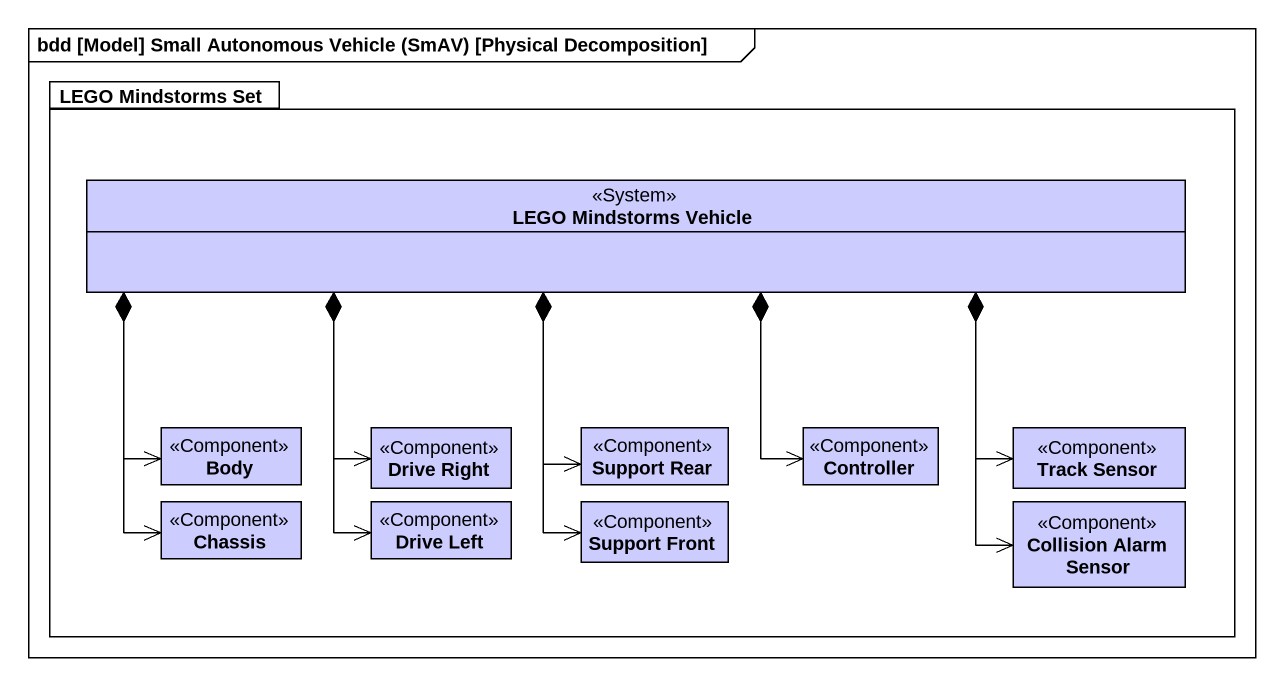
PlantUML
@startuml
mainframe bdd [Model] Small Autonomous Vehicle (SmAV) [Physical Decomposition]
hide circle
hide empty members
package "LEGO Mindstorms Set" as LEGO_Mindstorms_Set #FFFFFF {
  class "LEGO Mindstorms Vehicle" as LEGO_Mindstorms_Vehicle <<System>> #CCCCFF
  class Body <<Component>> #CCCCFF
  class "Drive Right" as Drive_Right <<Component>> #CCCCFF
  class "Support Rear" as Support_Rear <<Component>> #CCCCFF
  class Controller <<Component>> #CCCCFF
  class "Track Sensor" as Track_Sensor <<Component>> #CCCCFF
  class Chassis <<Component>> #CCCCFF
  class "Drive Left" as Drive_Left <<Component>> #CCCCFF
  class "Support Front" as Support_Front <<Component>> #CCCCFF
  class "Collision Alarm Sensor" as Collision_Alarm_Sensor <<Component>> #CCCCFF
}
LEGO_Mindstorms_Vehicle *-left-> Body
LEGO_Mindstorms_Vehicle *--> Drive_Right
LEGO_Mindstorms_Vehicle *--> Support_Rear
LEGO_Mindstorms_Vehicle *--> Controller
LEGO_Mindstorms_Vehicle *-right-> Track_Sensor
LEGO_Mindstorms_Vehicle *--> Chassis
LEGO_Mindstorms_Vehicle *--> Drive_Left
LEGO_Mindstorms_Vehicle *--> Support_Front
LEGO_Mindstorms_Vehicle *--> Collision_Alarm_Sensor
@enduml
